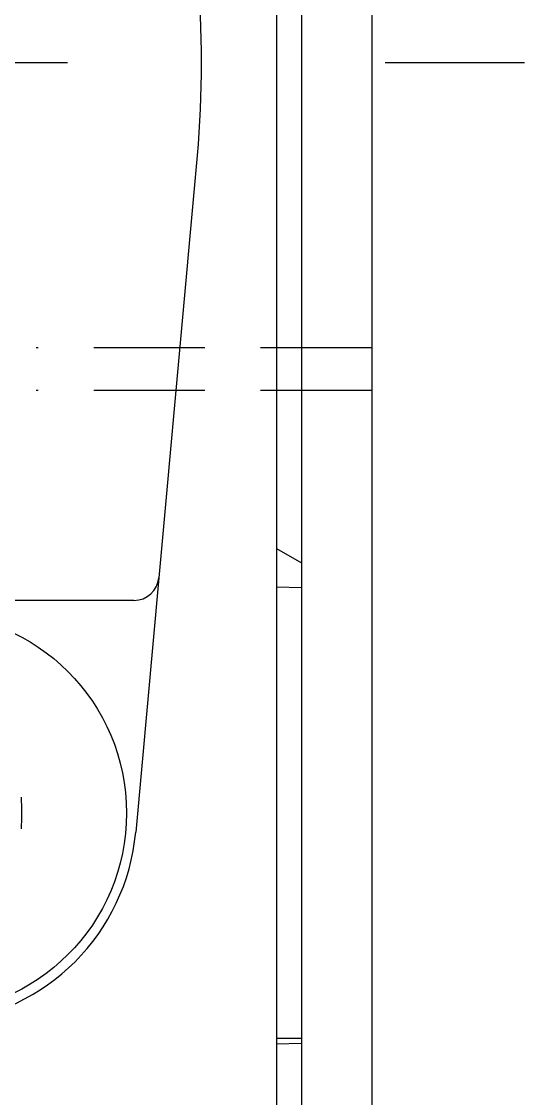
# Model space of a CAD drawing. Extents: x 55 to 320, y 62 to 485.
# Drawn here: x 101.18 to 111.23, y 83.02 to 104.55 of the extents above; entities that cross this region are included whole.
import ezdxf

# ---------------------------------------------------------------- set-up
doc = ezdxf.new("R2010")
doc.units = 0
doc.header["$MEASUREMENT"] = 0
doc.linetypes.add('CENTER', pattern=[50.8, 31.75, -6.35, 6.35, -6.35])
doc.linetypes.add('HIDDEN', pattern=[9.525, 6.35, -3.175])
doc.layers.get('0').update_dxf_attribs({"linetype": 'CONTINUOUS'})
doc.layers.add('FR_QBM1_G14_40U', color=7, linetype='CONTINUOUS')

msp = doc.modelspace()

# ---------------------------------------------------------------- linework, layer by layer
at = {"linetype": 'CENTER'}
msp.add_line((57.652, 103.727), (111.233, 103.727), dxfattribs=at)
at = {"color": 5, "linetype": 'HIDDEN', "ltscale": 0.35}
for p, q in [((108.179, 98.026), (101.47, 98.026)), ((108.179, 97.171), (101.47, 97.171))]:
    msp.add_line(p, q, dxfattribs=at)
at = {"layer": 'FR_QBM1_G14_40U', "color": 5, "linetype": 'Continuous'}
for p, q in [((106.279, 124.727), (106.279, 82.727)), ((106.779, 124.727), (106.779, 82.727)), ((108.179, 124.717), (108.179, 82.738)), ((104.694, 101.866), (103.925, 93.432)), ((106.279, 94.016), (106.779, 93.727)), ((103.925, 93.432), (103.462, 88.346)), ((106.779, 93.227), (106.279, 93.245)), ((103.427, 92.977), (99.279, 92.977)), ((106.279, 84.227), (106.779, 84.227)), ((106.279, 84.119), (106.779, 84.127))]:
    msp.add_line(p, q, dxfattribs=at)
msp.add_circle((99.279, 88.727), 4, dxfattribs=at)
for centre, radius, start, end in [((84.279, 103.727), 20.5, 354.7905, 5.2095), ((103.427, 93.477), 0.5, 270, 354.7905), ((93.212, 88.727), 7.974, 357.7229, 2.2771), ((99.279, 88.727), 4.2, 275.2095, 354.7905)]:
    msp.add_arc(centre, radius, start, end, dxfattribs=at)

doc.saveas('drawing.dxf')
